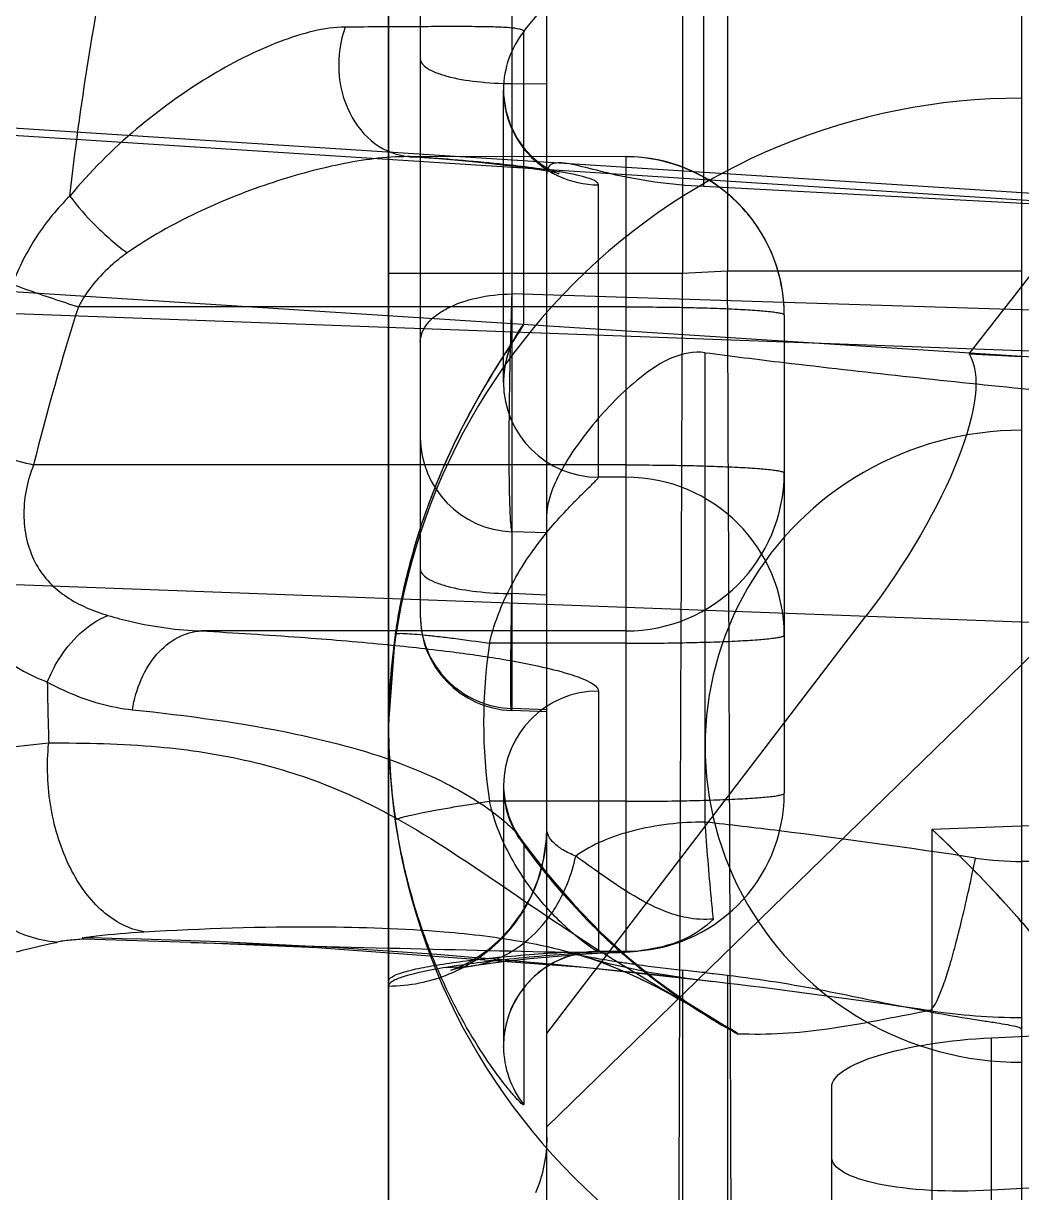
# Model space of a CAD drawing. Header units: millimetres. Extents: x 28656 to 29764, y -21384 to -20601.
# Drawn here: x 28897.518 to 28900.735, y -20794.196 to -20790.427 of the extents above; entities that cross this region are included whole.
import ezdxf

# ---------------------------------------------------------------- set-up
doc = ezdxf.new("R2010")
doc.units = ezdxf.units.MM
doc.header["$LTSCALE"] = 8
doc.layers.add('Cav-cor', color=30, linetype='Continuous')
doc.layers.add('dim', color=3, linetype='Continuous', lineweight=15)

# ---------------------------------------------------------------- blocks, each defined once
blk = doc.blocks.new('20160903.083130')
at = {"layer": 'Cav-cor', "color": 241}
for p, q in [((-0.23692, 23.43779), (-0.23692, 53.39174)), ((0.27308, 39.99639), (0.27308, 33.77433)), ((-0.13759, 39.08718), (-0.13759, 36.1679)), ((-0.21142, 39.0368), (-0.21142, 36.24269)), ((0, 37.25206), (0, 36.51867)), ((0.03617, 37.25016), (0.03617, 36.52056)), ((-0.10942, 35.23276), (-0.10942, 37.0457)), ((0.01697, 36.58842), (0.01697, 36.88821)), ((-0.12801, 36.47786), (-0.12799, 36.7135)), ((0.23077, 36.45362), (0.43126, 36.71041)), ((-0.13759, 36.67143), (-0.10942, 36.67117)), ((-0.14434, 36.66697), (-0.14434, 36.6663)), ((-0.14434, 36.43067), (-0.14434, 36.66629)), ((-0.57647, 36.63825), (0.4972, 36.56926)), ((0.49616, 36.56313), (-0.57509, 36.63199)), ((-0.04567, 36.61243), (-0.22158, 36.6126)), ((-0.21964, 36.61254), (-0.22132, 36.6126)), ((-0.19637, 36.61073), (-0.21965, 36.61254)), ((-0.21964, 36.61254), (-0.21401, 36.61243)), ((-0.04567, 36.6126), (-0.04567, 35.9721)), ((-0.06784, 36.35427), (-0.06784, 36.58989)), ((0.49616, 36.56309), (0.01697, 36.58842)), ((-0.23692, 36.51867), (0, 36.51867)), ((0, 36.51867), (0.03617, 36.52056)), ((0.03617, 36.52056), (0.27308, 36.52056)), ((-0.57509, 36.50632), (0.49616, 36.4375)), ((0.08113, 36.49513), (-0.13759, 36.50199)), ((-0.04567, 36.49155), (-0.48681, 36.49155)), ((0.08215, 36.4951), (0.08113, 36.49513)), ((0.27308, 36.48912), (0.08215, 36.4951)), ((0.45826, 36.44926), (-0.57509, 36.48744)), ((0.08183, 36.4851), (0.08183, 36.0996)), ((0.46427, 36.48315), (0.27308, 36.48912)), ((-0.14613, 36.44898), (-0.13763, 36.4623)), ((-0.13878, 36.46535), (-0.13895, 36.4588)), ((0.01808, 36.07637), (0.01808, 36.45464)), ((0.23077, 36.45362), (0.27308, 36.45143)), ((-0.10942, 35.83088), (0.5139, 36.43775)), ((-0.04567, 36.36421), (-0.52292, 36.36421)), ((-0.04567, 36.35427), (-0.06784, 36.35427)), ((-0.10942, 36.30948), (-0.13759, 36.31037)), ((0.49616, 36.22932), (-1.25259, 36.29394)), ((-0.10942, 36.25937), (-0.13759, 36.26048)), ((-0.10942, 35.90598), (0.14762, 36.2422)), ((-0.04567, 36.23042), (-0.38774, 36.23042)), ((-0.23692, 36.15294), (-0.23137, 36.22784)), ((-0.04567, 36.22048), (-0.1557, 36.22048)), ((-0.06784, 36.18197), (-0.06784, 35.97226)), ((-0.10942, 36.16514), (-0.13794, 36.16627)), ((-0.13759, 36.1679), (-0.13793, 36.16627)), ((-0.10942, 36.16679), (-0.13759, 36.1679)), ((-0.14434, 36.10579), (-0.14434, 35.89586)), ((-0.04567, 36.09314), (-0.1557, 36.09314)), ((0.20068, 36.0707), (0.49616, 36.08161)), ((-0.13593, 36.07162), (-0.1311, 36.06377)), ((0.20068, 36.0707), (0.20068, 34.82116)), ((-0.13141, 36.06419), (-0.13136, 36.06412)), ((-0.13136, 36.06412), (-0.12801, 36.05839)), ((-0.13121, 36.06391), (-0.12867, 36.06035)), ((-0.12801, 36.05838), (-0.12801, 35.84867)), ((-0.48256, 35.98217), (-0.48372, 35.98314)), ((-0.39618, 35.97937), (-0.48256, 35.98217)), ((-0.06615, 35.98781), (-0.04408, 35.96764)), ((-0.08464, 35.97137), (-0.09401, 35.97157)), ((-0.07819, 35.97123), (-0.08464, 35.97137)), ((-0.07522, 35.97117), (-0.07819, 35.97123)), ((-0.06805, 35.9721), (-0.07125, 35.97204)), ((-0.04567, 35.9721), (-0.06876, 35.9721)), ((-0.06784, 35.97226), (-0.06817, 35.9721)), ((-0.06719, 35.97298), (-0.0658, 35.97209)), ((-0.07964, 35.96819), (-0.07686, 35.96733)), ((-0.07686, 35.96733), (-0.06926, 35.96513)), ((-0.07105, 35.96535), (-0.06703, 35.96393)), ((-0.19042, 35.95929), (-0.1704, 35.96021)), ((-0.18668, 35.9571), (-0.18688, 35.95705)), ((-0.05069, 35.96047), (-0.03947, 35.95804)), ((0, 35.95708), (0, 34.27175)), ((0.01802, 35.95507), (0.02387, 35.9544)), ((0.02387, 35.9544), (0.0251, 35.95426)), ((0.0251, 35.95426), (0.03617, 35.95298)), ((0.03617, 35.95298), (0.03617, 34.27364)), ((0.00334, 35.93141), (0.02939, 35.91508)), ((0.18352, 35.92668), (0.19708, 35.92409)), ((0.19124, 35.92555), (0.18353, 35.92668)), ((0.19717, 35.92468), (0.19124, 35.92555)), ((0.19882, 35.92445), (0.19708, 35.9241)), ((0.19882, 35.92444), (0.19717, 35.92468)), ((0.01798, 35.92177), (0.03056, 35.9144)), ((0.01882, 35.92129), (0.02282, 35.91893)), ((0.2487, 35.90262), (0.49616, 35.91458)), ((-0.14434, 35.89503), (-0.14434, 35.89586)), ((0.2487, 35.51938), (0.2487, 35.90262)), ((0.12008, 35.55259), (0.12008, 35.86291)), ((0.49616, 35.79279), (0.2487, 35.77971))]:
    blk.add_line(p, q, dxfattribs=at)
for points in [[(-0.14434, 36.66696), (-0.14425, 36.66271), (-0.14248, 36.64972), (-0.13864, 36.63767), (-0.13329, 36.62721), (-0.12708, 36.61861), (-0.12068, 36.61189), (-0.11466, 36.60693), (-0.10942, 36.60346), (-0.10521, 36.60117), (-0.10218, 36.5998), (-0.10033, 36.59909), (-0.0998, 36.59891)], [(-0.0998, 36.59891), (-0.09964, 36.59886), (-0.09999, 36.59895), (-0.10132, 36.59928), (-0.10357, 36.59978), (-0.10671, 36.60041), (-0.1107, 36.60113), (-0.11552, 36.60193), (-0.12114, 36.60278), (-0.12756, 36.60367), (-0.13479, 36.6046), (-0.14283, 36.60557), (-0.15172, 36.60656), (-0.16148, 36.60757), (-0.17215, 36.6086), (-0.18376, 36.60966), (-0.19637, 36.61073)], [(-0.13588, 36.46508), (-0.13573, 36.46533), (-0.13591, 36.46501), (-0.13652, 36.46389), (-0.1375, 36.4619), (-0.13877, 36.45904), (-0.14022, 36.45526), (-0.14167, 36.45059), (-0.14294, 36.44518), (-0.14387, 36.43916), (-0.14432, 36.43271), (-0.14434, 36.43112)], [(-0.13763, 36.4623), (-0.13663, 36.46387), (-0.13598, 36.46492), (-0.13588, 36.46508)], [(-0.23137, 36.22787), (-0.22976, 36.23796), (-0.22781, 36.24875), (-0.22567, 36.25933), (-0.22336, 36.26968), (-0.2209, 36.2798), (-0.2183, 36.28967), (-0.21556, 36.29928), (-0.21271, 36.30863), (-0.20976, 36.31772), (-0.20672, 36.32655), (-0.20361, 36.33511), (-0.20043, 36.34342), (-0.19721, 36.35146), (-0.19396, 36.35925), (-0.19068, 36.36677), (-0.18738, 36.37405), (-0.18409, 36.38107), (-0.18079, 36.38784), (-0.17752, 36.39437), (-0.17427, 36.40064), (-0.17106, 36.40666), (-0.16792, 36.41242), (-0.16483, 36.41793), (-0.16183, 36.42318), (-0.1589, 36.42818), (-0.15608, 36.43291), (-0.15337, 36.43736), (-0.1508, 36.44153), (-0.14613, 36.44898)], [(-0.14432, 36.10579), (-0.14429, 36.10362), (-0.14301, 36.09183), (-0.14006, 36.08101), (-0.13593, 36.07162)], [(-0.11636, 36.03025), (-0.11203, 36.04592), (-0.10972, 36.06262), (-0.10942, 36.0714)], [(-0.12867, 36.06035), (-0.10848, 36.03398), (-0.08746, 36.00971), (-0.06615, 35.98781)], [(-0.12981, 36.00291), (-0.1224, 36.01585), (-0.11636, 36.03025)], [(-0.16416, 35.96828), (-0.15592, 35.97424), (-0.14701, 35.98207), (-0.13815, 35.99163), (-0.12981, 36.00291)], [(0.02314, 35.94805), (-0.07973, 35.95917), (-0.29458, 35.97519), (-0.39619, 35.97936)], [(-0.05053, 35.97144), (-0.05402, 35.97127), (-0.07778, 35.96985), (-0.10105, 35.9681), (-0.12306, 35.9661), (-0.14303, 35.96393), (-0.16027, 35.96172), (-0.17038, 35.96021)], [(-0.07125, 35.97204), (-0.08243, 35.97073), (-0.09301, 35.9679), (-0.1028, 35.96372), (-0.11166, 35.95841), (-0.11948, 35.95215), (-0.12621, 35.94518), (-0.13183, 35.93767), (-0.13634, 35.92982), (-0.13978, 35.9218), (-0.1422, 35.91377), (-0.14368, 35.9059), (-0.1443, 35.89832), (-0.14434, 35.89503)], [(-0.18677, 35.95708), (-0.1851, 35.95763), (-0.18185, 35.95886), (-0.17716, 35.96093), (-0.17124, 35.96398), (-0.16416, 35.96828)], [(0.01798, 35.92177), (0.00716, 35.92804), (-0.0034, 35.93399), (-0.01367, 35.93958), (-0.02361, 35.94476), (-0.03325, 35.94954), (-0.04246, 35.95385), (-0.05131, 35.95773), (-0.05996, 35.96125), (-0.06888, 35.96458), (-0.07859, 35.96786), (-0.07966, 35.9682)], [(-0.06926, 35.96513), (-0.0606, 35.96284), (-0.05069, 35.96047)], [(-0.04408, 35.96764), (-0.02121, 35.94903), (0.00334, 35.93141)], [(-0.1704, 35.96021), (-0.17245, 35.95988), (-0.17821, 35.95888), (-0.18255, 35.95803), (-0.18545, 35.9574), (-0.18668, 35.9571)], [(-0.03947, 35.95804), (-0.02692, 35.95559), (-0.01312, 35.95318), (0.00183, 35.95088), (0.01791, 35.9487), (0.02437, 35.9479)]]:
    blk.add_lwpolyline(points, dxfattribs=at)
for centre, radius, start, end in [((-0.06777, 36.66621), 0.07658, 141.8573, 179.43287), ((0.27272, 36.15002), 0.50966, 89.95871, 179.96155), ((-0.06793, 36.6663), 0.07641, 180.00639, 192.6875), ((-0.06911, 36.66609), 0.07522, 192.72625, 193.70657), ((-0.06793, 36.66633), 0.07642, 193.6746, 244.38688), ((-0.22131, 36.44268), 0.16992, 89.43347, 89.97889), ((-0.22111, 36.45728), 0.15531, 87.37947, 89.45581), ((-0.04567, 36.4851), 0.1275, 0.00014, 89.99986), ((-0.04581, 36.48387), 0.12857, 72.17443, 89.93592), ((-0.04587, 36.48439), 0.12809, 54.54198, 72.0749), ((-0.06853, 36.66522), 0.07515, 244.42749, 245.03551), ((-0.15957, 36.24252), 0.36292, 79.92693, 80.51345), ((-0.04512, 36.48564), 0.12663, 53.38236, 54.49367), ((-0.04622, 36.48431), 0.12836, 36.86722, 53.34044), ((-0.0448, 36.4855), 0.12651, 35.31802, 36.82329), ((-0.04588, 36.48484), 0.12777, 18.83763, 35.27911), ((-0.04435, 36.48547), 0.12611, 17.50722, 18.7909), ((-0.04627, 36.48495), 0.1281, 0.0642, 17.46981), ((2.66502, 36.39218), 2.80476, 177.75631, 178.50523), ((-0.06777, 36.43059), 0.07657, 141.87309, 179.60513), ((3.43741, 36.37042), 3.57745, 178.58429, 179.03002), ((0.83645, 42.76114), 6.35939, 262.606298, 263.184486), ((1.33739, 47.04112), 10.66856, 263.240959, 264.274403), ((-0.06788, 36.43074), 0.07646, 180.04664, 270.02973), ((2.17683, 55.26161), 18.9318, 264.228584, 264.810092), ((-0.135, 36.38674), 0.07642, 180.04965, 268.05904), ((0.27277, 36.13745), 0.25464, 89.92878, 270.07122), ((-0.04559, 36.35785), 0.12743, 269.96396, 359.95748), ((-0.04559, 36.22684), 0.12743, 0.0425, 90.0361), ((-0.13492, 36.24271), 0.0765, 180, 267.7367), ((0.27268, 36.15289), 0.50959, 171.5385, 179.99418), ((0.27435, 36.15681), 0.43474, 171.57876, 188.42124), ((2.84832, 36.24268), 3.36064, 180.91066, 181.74706), ((-0.06788, 36.10551), 0.07646, 89.96886, 179.78611), ((0.27272, 36.1507), 0.50966, 180.03845, 270.04129), ((0.27051, 36.15294), 0.50743, 179.99995, 180.28992), ((0.27248, 36.15299), 0.50939, 180.29485, 188.46176), ((-0.06812, 36.10556), 0.07623, 179.98834, 191.23502), ((-0.04559, 36.09969), 0.12743, 269.9639, 359.9575), ((-0.06931, 36.10536), 0.07502, 191.2677, 193.73855), ((-0.55805, 30.92939), 5.17913, 82.94653, 83.61306), ((-0.63364, 30.34587), 5.76751, 81.328129, 82.913107), ((-0.06902, 36.10475), 0.07503, 213.48447, 218.16712), ((0.27307, 36.29224), 0.24759, 261.37935, 270.00386), ((-0.58205, 30.88422), 5.09987, 83.18475, 88.89523), ((0.29201, 36.35645), 0.51477, 226.74912, 228.31938), ((0.76804, 75.17927), 39.21722, 268.298772, 268.5316), ((0.6738, 71.58731), 35.62402, 268.535081, 268.764998), ((-0.06788, 35.8958), 0.07646, 89.97043, 179.95328), ((0.01648, 36.47293), 0.51339, 257.57147, 258.51951), ((-0.06618, 36.39402), 0.42295, 268.77449, 269.74671), ((0.85906, 37.43622), 1.73176, 237.72035, 238.15074), ((-0.06576, 36.28566), 0.31459, 270.2592, 272.77563), ((-0.06369, 36.23725), 0.26614, 272.83468, 273.31016), ((0.29036, 36.35462), 0.5123, 228.32067, 228.65785), ((-0.06285, 36.22288), 0.25175, 273.30868, 273.95494), ((-0.05991, 36.18392), 0.21267, 273.88718, 277.03178), ((-0.05669, 36.15596), 0.18453, 277.10332, 277.30028), ((0.02973, 36.53784), 0.57965, 258.51367, 259.1204), ((0.0437, 36.61074), 0.65387, 259.12358, 259.84032), ((-0.17806, 35.65605), 0.32729, 70.91594, 72.4989), ((0.05461, 36.67104), 0.71515, 259.83262, 260.0393), ((0.07226, 36.77341), 0.81903, 260.06155, 261.20208), ((-0.06643, 36.34964), 0.37857, 269.75508, 270.31629), ((0.09469, 36.91602), 0.96339, 261.18113, 261.47733), ((0.1094, 37.01471), 1.06317, 261.48154, 262.09308), ((0.14014, 37.23858), 1.28915, 262.10847, 263.7591), ((-0.62709, 30.25579), 5.73567, 83.542125, 83.723237), ((-0.69674, 29.9319), 6.05907, 81.646441, 83.164781), ((-0.6885, 34.72119), 1.3931, 59.7505, 60.09109), ((-0.48173, 35.07315), 0.9849, 59.35835, 59.82661), ((0.27312, 36.42196), 0.50302, 261.50591, 269.99535), ((-0.34706, 35.30245), 0.71898, 58.70091, 59.2783), ((0.27196, 36.33136), 0.48266, 238.80785, 239.20826), ((0.27179, 36.33107), 0.48232, 239.20823, 239.71418), ((0.27053, 36.32889), 0.47981, 239.7123, 241.9061), ((-0.06777, 35.89595), 0.07658, 180.68407, 218.12524)]:
    blk.add_arc(centre, radius, start, end, dxfattribs=at)
at = {"layer": 'Cav-cor', "color": 241, "extrusion": (0, 0, -1)}
for centre, major_axis, ratio, start_param, end_param in [((0.01808, 36.62158), (-0.12749, 0.00692), 0.259765, 4.707019, 5.33747), ((0.09904, 36.29008), (0.12599, 0.16982), 0.319751, 0.123898, 1.61578), ((0.24758, 35.86936), (-0.12749, -0.00692), 0.259765, 0.014097, 1.59362), ((0.24758, 35.81286), (-0.12749, -0.00692), 0.259765, 4.717759, 6.297282)]:
    blk.add_ellipse(centre, major_axis=major_axis, ratio=ratio, start_param=start_param, end_param=end_param, dxfattribs=at)
at = {"layer": 'Cav-cor', "color": 241}
for points, knots in [([(-0.49369, 36.58087), (-0.4854, 36.65331), (-0.4628, 36.79802), (-0.40683, 37.01074), (-0.33607, 37.18097), (-0.25902, 37.30582), (-0.21196, 37.36228), (-0.18592, 37.38774)], [0, 0, 0, 0, 0.249178, 0.499637, 0.750342, 0.875531, 1, 1, 1, 1]), ([(-0.12799, 36.7135), (-0.09977, 36.74908), (-0.03329, 36.81288), (0.04727, 36.85726), (0.08948, 36.87421)], [0, 0, 0, 0, 0.4996, 1, 1, 1, 1]), ([(-0.27201, 36.71698), (-0.2805, 36.71694), (-0.29854, 36.71416), (-0.3362, 36.70199), (-0.3851, 36.67665), (-0.44243, 36.63526), (-0.47756, 36.60049), (-0.49369, 36.58087)], [0, 0, 0, 0, 0.095887, 0.203898, 0.445973, 0.713357, 1, 1, 1, 1]), ([(-0.27201, 36.71698), (-0.27594, 36.70574), (-0.2793, 36.68174), (-0.27081, 36.64763), (-0.25009, 36.62124), (-0.22958, 36.6133), (-0.21965, 36.61255)], [0, 0, 0, 0, 0.269074, 0.531958, 0.775011, 1, 1, 1, 1]), ([(-0.12798, 36.71351), (-0.12808, 36.71395), (-0.12924, 36.71479), (-0.13305, 36.71582), (-0.14105, 36.71667), (-0.15377, 36.71718), (-0.17073, 36.71739), (-0.1914, 36.71738), (-0.2155, 36.71728), (-0.24274, 36.71712), (-0.26193, 36.71702), (-0.27201, 36.71698)], [0, 0, 0, 0, 0.009328, 0.025994, 0.084005, 0.173352, 0.291282, 0.435091, 0.602214, 0.790982, 1, 1, 1, 1]), ([(-0.21142, 36.69134), (-0.21142, 36.68824), (-0.20632, 36.68363), (-0.19857, 36.68012), (-0.18524, 36.67585), (-0.16471, 36.67254), (-0.14708, 36.67152), (-0.13759, 36.67143)], [0, 0, 0, 0, 0.117457, 0.213014, 0.334078, 0.64063, 1, 1, 1, 1]), ([(-0.22132, 36.6126), (-0.23964, 36.6126), (-0.27777, 36.60725), (-0.33474, 36.59148), (-0.39264, 36.56821), (-0.42988, 36.54743), (-0.44752, 36.53502)], [0, 0, 0, 0, 0.227257, 0.47392, 0.732413, 1, 1, 1, 1]), ([(-0.09975, 36.60047), (-0.1157, 36.60314), (-0.15378, 36.60758), (-0.19194, 36.6108), (-0.21401, 36.61243)], [0, 0, 0, 0, 0.4222, 1, 1, 1, 1]), ([(-0.09752, 36.60748), (-0.09932, 36.60759), (-0.10247, 36.60762), (-0.10677, 36.60621), (-0.10919, 36.60279), (-0.10942, 36.60011), (-0.10942, 36.59868)], [0, 0, 0, 0, 0.313318, 0.545428, 0.751644, 1, 1, 1, 1]), ([(-0.05797, 36.59877), (-0.06561, 36.60063), (-0.07865, 36.60401), (-0.09189, 36.60711), (-0.09752, 36.60748)], [0, 0, 0, 0, 0.582267, 1, 1, 1, 1]), ([(-0.06784, 36.58989), (-0.06784, 36.59093), (-0.07055, 36.59333), (-0.07605, 36.5953), (-0.08503, 36.59779), (-0.09205, 36.59912), (-0.09609, 36.59984)], [0, 0, 0, 0, 0.10193, 0.297736, 0.597924, 1, 1, 1, 1]), ([(-0.49369, 36.58087), (-0.50365, 36.57104), (-0.52189, 36.54892), (-0.53486, 36.5233), (-0.5399, 36.50977)], [0, 0, 0, 0, 0.492067, 1, 1, 1, 1]), ([(-0.49369, 36.58087), (-0.48755, 36.5724), (-0.47301, 36.5561), (-0.45655, 36.5418), (-0.44752, 36.53502)], [0, 0, 0, 0, 0.481007, 1, 1, 1, 1]), ([(-0.44752, 36.53502), (-0.45151, 36.53222), (-0.46702, 36.52022), (-0.48006, 36.50468), (-0.48681, 36.49155)], [0, 0, 0, 0, 0.248247, 1, 1, 1, 1]), ([(0, 33.52278), (-0.00009, 33.52277), (-0.00022, 33.52319), (-0.00034, 33.52377), (-0.0005, 33.52494), (-0.00072, 33.5273), (-0.00097, 33.53143), (-0.00125, 33.5377), (-0.00152, 33.54577), (-0.00179, 33.55563), (-0.00205, 33.56727), (-0.00241, 33.58634), (-0.00282, 33.61457), (-0.00326, 33.65368), (-0.00366, 33.69969), (-0.00402, 33.75249), (-0.00434, 33.81196), (-0.00462, 33.87797), (-0.00486, 33.95034), (-0.00513, 34.05906), (-0.00534, 34.20946), (-0.00542, 34.40629), (-0.00533, 34.62349), (-0.00506, 34.85897), (-0.00461, 35.11045), (-0.004, 35.3755), (-0.00323, 35.65154), (-0.00198, 36.03382), (-0.00085, 36.32379), (0, 36.51867)], [0, 0, 0, 0, 0.00009, 0.000318, 0.000695, 0.00122, 0.002719, 0.004817, 0.007513, 0.010805, 0.014692, 0.019172, 0.0299, 0.042964, 0.058334, 0.075973, 0.09584, 0.117888, 0.142064, 0.16831, 0.226756, 0.292663, 0.365395, 0.444247, 0.528457, 0.617209, 0.709644, 0.804868, 1, 1, 1, 1]), ([(0.03617, 33.52467), (0.03626, 33.52468), (0.03638, 33.5251), (0.03652, 33.5257), (0.03666, 33.52689), (0.03688, 33.52927), (0.03714, 33.53343), (0.03742, 33.53973), (0.03769, 33.54783), (0.03796, 33.55772), (0.03822, 33.5694), (0.03858, 33.5885), (0.03899, 33.61679), (0.03943, 33.65595), (0.03983, 33.70201), (0.04019, 33.75486), (0.04051, 33.81437), (0.04079, 33.8804), (0.04103, 33.9528), (0.0413, 34.06154), (0.04151, 34.21194), (0.04159, 34.40874), (0.0415, 34.6259), (0.04123, 34.86132), (0.04078, 35.11272), (0.04017, 35.37768), (0.0394, 35.65364), (0.03815, 36.03583), (0.03701, 36.32573), (0.03617, 36.52056)], [0, 0, 0, 0, 0.000094, 0.000328, 0.00071, 0.001241, 0.002752, 0.004861, 0.007567, 0.01087, 0.014768, 0.019259, 0.030007, 0.043089, 0.058475, 0.076129, 0.096009, 0.118067, 0.142251, 0.168502, 0.226951, 0.292851, 0.365567, 0.444398, 0.528581, 0.617305, 0.709711, 0.804909, 1, 1, 1, 1]), ([(-0.5399, 36.50977), (-0.53618, 36.50837), (-0.5186, 36.50196), (-0.50084, 36.49604), (-0.48681, 36.49155)], [0, 0, 0, 0, 0.212706, 1, 1, 1, 1]), ([(-0.21142, 36.46333), (-0.21142, 36.4685), (-0.20767, 36.47683), (-0.19891, 36.48492), (-0.18591, 36.49302), (-0.16514, 36.49982), (-0.14713, 36.50182), (-0.13759, 36.50199)], [0, 0, 0, 0, 0.172912, 0.278114, 0.398519, 0.681053, 1, 1, 1, 1]), ([(-0.04567, 36.49155), (-0.03738, 36.49155), (-0.02111, 36.49147), (0.0025, 36.49112), (0.02427, 36.49054), (0.04335, 36.48977), (0.05899, 36.48885), (0.06965, 36.48791), (0.07594, 36.48708), (0.07907, 36.48645), (0.08082, 36.48599), (0.08183, 36.48539), (0.08183, 36.4851)], [0, 0, 0, 0, 0.194041, 0.381016, 0.553149, 0.70408, 0.82814, 0.920528, 0.953774, 0.977967, 0.993114, 1, 1, 1, 1]), ([(-0.23137, 36.22784), (-0.22913, 36.2429), (-0.22335, 36.2726), (-0.2111, 36.31554), (-0.196, 36.35571), (-0.1816, 36.38673), (-0.16962, 36.40942), (-0.16095, 36.42472), (-0.15263, 36.43853), (-0.14497, 36.45066), (-0.13834, 36.46085), (-0.13364, 36.468), (-0.13077, 36.47254), (-0.1293, 36.47494), (-0.12844, 36.47661), (-0.12801, 36.47753), (-0.12801, 36.47786)], [0, 0, 0, 0, 0.167349, 0.33211, 0.490408, 0.638666, 0.707724, 0.772435, 0.831932, 0.885, 0.930155, 0.965595, 0.979028, 0.989311, 0.996321, 1, 1, 1, 1]), ([(0.01808, 36.45464), (0.00914, 36.4558), (-0.00959, 36.45198), (-0.03216, 36.43674), (-0.05239, 36.4189), (-0.07033, 36.39945), (-0.08582, 36.37948), (-0.09822, 36.35989), (-0.10656, 36.34193), (-0.10942, 36.3301), (-0.10942, 36.32492)], [0, 0, 0, 0, 0.140408, 0.281164, 0.421453, 0.559532, 0.692195, 0.814435, 0.919328, 1, 1, 1, 1]), ([(-0.13953, 36.43098), (-0.13978, 36.41601), (-0.14002, 36.39428), (-0.14001, 36.36658), (-0.13984, 36.34889), (-0.13953, 36.33412), (-0.13906, 36.3228), (-0.1386, 36.31564), (-0.13805, 36.31195), (-0.13779, 36.31075), (-0.13759, 36.31037)], [0, 0, 0, 0, 0.372066, 0.539927, 0.688127, 0.811744, 0.906726, 0.97005, 0.989217, 1, 1, 1, 1]), ([(-0.58239, 36.38062), (-0.58856, 36.35934), (-0.59335, 36.32648), (-0.58985, 36.28431), (-0.58247, 36.25631), (-0.57041, 36.23246), (-0.54886, 36.20711), (-0.52695, 36.19488), (-0.5119, 36.18927)], [0, 0, 0, 0, 0.294786, 0.433634, 0.561212, 0.677518, 0.7862, 1, 1, 1, 1]), ([(-0.58239, 36.38062), (-0.57847, 36.37937), (-0.55878, 36.37343), (-0.53888, 36.3682), (-0.52292, 36.36421)], [0, 0, 0, 0, 0.200277, 1, 1, 1, 1]), ([(-0.52292, 36.36421), (-0.52825, 36.35089), (-0.53382, 36.32319), (-0.52565, 36.28925), (-0.51055, 36.26887), (-0.49174, 36.25339), (-0.47465, 36.24634), (-0.463, 36.24287)], [0, 0, 0, 0, 0.278043, 0.531572, 0.649069, 0.764387, 1, 1, 1, 1]), ([(-0.04567, 36.36421), (-0.03738, 36.36421), (-0.02111, 36.36413), (0.0025, 36.36378), (0.02427, 36.36321), (0.04335, 36.36243), (0.05899, 36.36152), (0.06965, 36.36057), (0.07594, 36.35974), (0.07907, 36.35912), (0.08082, 36.35865), (0.08183, 36.35805), (0.08183, 36.35776)], [0, 0, 0, 0, 0.194039, 0.381006, 0.553135, 0.704066, 0.828127, 0.920519, 0.953765, 0.977962, 0.993112, 1, 1, 1, 1]), ([(-0.1557, 36.22048), (-0.15358, 36.22941), (-0.14801, 36.24673), (-0.13652, 36.27083), (-0.12301, 36.29238), (-0.10865, 36.31116), (-0.09648, 36.32486), (-0.08727, 36.3344), (-0.08121, 36.34044), (-0.07598, 36.34553), (-0.07193, 36.34952), (-0.06933, 36.35212), (-0.0682, 36.35356), (-0.06784, 36.35408), (-0.06784, 36.35427)], [0, 0, 0, 0, 0.169535, 0.334902, 0.49216, 0.638718, 0.771229, 0.830577, 0.883785, 0.929344, 0.965262, 0.989327, 0.99638, 1, 1, 1, 1]), ([(-0.21142, 36.2804), (-0.21142, 36.27729), (-0.20632, 36.27269), (-0.19857, 36.26918), (-0.18524, 36.26491), (-0.16471, 36.2616), (-0.14708, 36.26057), (-0.13759, 36.26048)], [0, 0, 0, 0, 0.117457, 0.213014, 0.334077, 0.64063, 1, 1, 1, 1]), ([(-0.13794, 36.16627), (-0.13809, 36.16628), (-0.13807, 36.16714), (-0.13829, 36.16815), (-0.13832, 36.17041), (-0.13842, 36.17328), (-0.13847, 36.17704), (-0.13852, 36.18354), (-0.13851, 36.19345), (-0.13841, 36.20728), (-0.13822, 36.22341), (-0.13794, 36.2414), (-0.13771, 36.25397), (-0.13759, 36.26048)], [0, 0, 0, 0, 0.004816, 0.018428, 0.040914, 0.072106, 0.111814, 0.159821, 0.279262, 0.427206, 0.599821, 0.792679, 1, 1, 1, 1]), ([(-0.5119, 36.18927), (-0.50943, 36.19542), (-0.49843, 36.21722), (-0.47963, 36.2363), (-0.463, 36.24287)], [0, 0, 0, 0, 0.270546, 1, 1, 1, 1]), ([(-0.463, 36.24287), (-0.45679, 36.24103), (-0.43216, 36.23457), (-0.40672, 36.23109), (-0.38774, 36.23042)], [0, 0, 0, 0, 0.254244, 1, 1, 1, 1]), ([(-0.21142, 36.24337), (-0.21142, 36.23376), (-0.2076, 36.2143), (-0.19125, 36.18956), (-0.16678, 36.17265), (-0.1473, 36.16824), (-0.13759, 36.1679)], [0, 0, 0, 0, 0.248527, 0.497904, 0.748501, 1, 1, 1, 1]), ([(-0.44324, 36.16691), (-0.44196, 36.17531), (-0.43744, 36.19134), (-0.42501, 36.21184), (-0.408, 36.22608), (-0.3943, 36.23012), (-0.38774, 36.23042)], [0, 0, 0, 0, 0.281262, 0.544466, 0.782549, 1, 1, 1, 1]), ([(-0.38774, 36.23042), (-0.36111, 36.22894), (-0.31229, 36.22587), (-0.24558, 36.22038), (-0.19135, 36.21454), (-0.14847, 36.20847), (-0.11549, 36.20227), (-0.09148, 36.19612), (-0.07673, 36.19062), (-0.06956, 36.18598), (-0.06784, 36.18317), (-0.06784, 36.18197)], [0, 0, 0, 0, 0.244667, 0.448732, 0.614088, 0.744919, 0.846123, 0.921524, 0.972652, 0.989029, 1, 1, 1, 1]), ([(-0.23137, 36.22787), (-0.23134, 36.22805), (-0.23069, 36.2283), (-0.22962, 36.22842), (-0.22773, 36.22851), (-0.22396, 36.22845), (-0.21761, 36.22807), (-0.20832, 36.22724), (-0.19702, 36.22602), (-0.17924, 36.22385), (-0.1653, 36.22191), (-0.1557, 36.22048)], [0, 0, 0, 0, 0.006865, 0.021995, 0.046135, 0.079285, 0.17162, 0.295421, 0.446229, 0.618469, 1, 1, 1, 1]), ([(-0.04567, 36.22048), (-0.03738, 36.22048), (-0.02111, 36.22056), (0.0025, 36.22092), (0.02427, 36.22149), (0.04335, 36.22226), (0.05899, 36.22318), (0.06965, 36.22412), (0.07594, 36.22495), (0.07907, 36.22558), (0.08082, 36.22604), (0.08183, 36.22664), (0.08183, 36.22694)], [0, 0, 0, 0, 0.194041, 0.381016, 0.553149, 0.70408, 0.82814, 0.920528, 0.953774, 0.977967, 0.993114, 1, 1, 1, 1]), ([(-0.5119, 36.18927), (-0.50636, 36.18623), (-0.48469, 36.17557), (-0.46098, 36.16877), (-0.44323, 36.16691)], [0, 0, 0, 0, 0.261392, 1, 1, 1, 1]), ([(-0.44323, 36.16691), (-0.39913, 36.16228), (-0.32454, 36.15248), (-0.24015, 36.13001), (-0.19211, 36.10884), (-0.16599, 36.09409), (-0.14588, 36.07963), (-0.13497, 36.06924), (-0.13118, 36.06388)], [0, 0, 0, 0, 0.397213, 0.67309, 0.778061, 0.866801, 0.941121, 1, 1, 1, 1]), ([(-0.61065, 36.1243), (-0.60341, 36.12607), (-0.57045, 36.13333), (-0.53691, 36.13771), (-0.51076, 36.14022)], [0, 0, 0, 0, 0.221221, 1, 1, 1, 1]), ([(-0.43413, 35.98796), (-0.44618, 35.98995), (-0.46416, 35.99983), (-0.48217, 36.01993), (-0.49863, 36.04709), (-0.51119, 36.08791), (-0.51249, 36.12273), (-0.51076, 36.14023)], [0, 0, 0, 0, 0.199064, 0.3139, 0.439236, 0.713509, 1, 1, 1, 1]), ([(-0.51076, 36.14023), (-0.48128, 36.1402), (-0.4268, 36.13926), (-0.35175, 36.12785), (-0.28941, 36.10871), (-0.25309, 36.09155), (-0.23655, 36.08262)], [0, 0, 0, 0, 0.312084, 0.575939, 0.800904, 1, 1, 1, 1]), ([(0.46479, 36.13427), (0.44196, 36.10742), (0.38327, 36.06142), (0.31007, 36.04465), (0.27308, 36.04465)], [0, 0, 0, 0, 0.487888, 1, 1, 1, 1]), ([(-0.5045, 35.97951), (-0.51939, 35.98078), (-0.54995, 35.99144), (-0.58555, 36.0256), (-0.60782, 36.07203), (-0.61174, 36.10701), (-0.61065, 36.1243)], [0, 0, 0, 0, 0.228297, 0.474409, 0.735439, 1, 1, 1, 1]), ([(-0.04567, 36.09314), (-0.03738, 36.09314), (-0.02111, 36.09322), (0.0025, 36.09358), (0.02427, 36.09415), (0.04335, 36.09492), (0.05899, 36.09584), (0.06965, 36.09678), (0.07594, 36.09762), (0.07907, 36.09824), (0.08082, 36.09871), (0.08183, 36.0993), (0.08183, 36.0996)], [0, 0, 0, 0, 0.194041, 0.381016, 0.553149, 0.70408, 0.82814, 0.920528, 0.953774, 0.977967, 0.993114, 1, 1, 1, 1]), ([(-0.23137, 36.07804), (-0.23137, 36.07823), (-0.23078, 36.07864), (-0.22974, 36.0791), (-0.22788, 36.07974), (-0.22415, 36.0808), (-0.21783, 36.0823), (-0.20854, 36.08423), (-0.19722, 36.08637), (-0.1794, 36.0895), (-0.16537, 36.09171), (-0.1557, 36.09314)], [0, 0, 0, 0, 0.007329, 0.023052, 0.047752, 0.081396, 0.174488, 0.298678, 0.44944, 0.621145, 1, 1, 1, 1]), ([(-0.06807, 35.9721), (-0.06869, 35.97212), (-0.0704, 35.9732), (-0.07355, 35.97507), (-0.07797, 35.97831), (-0.08337, 35.98248), (-0.08947, 35.98761), (-0.09859, 35.99587), (-0.11048, 36.00808), (-0.12437, 36.02521), (-0.14211, 36.0526), (-0.15171, 36.07638), (-0.1557, 36.09314)], [0, 0, 0, 0, 0.012243, 0.037283, 0.073545, 0.118921, 0.171451, 0.229858, 0.36037, 0.505297, 0.661868, 1, 1, 1, 1]), ([(-0.23655, 36.08262), (-0.20608, 36.06617), (-0.15012, 36.02857), (-0.09476, 35.99044), (-0.06719, 35.97298)], [0, 0, 0, 0, 0.514789, 1, 1, 1, 1]), ([(-0.12801, 35.84867), (-0.12801, 35.84825), (-0.12978, 35.84935), (-0.13068, 35.85041), (-0.13287, 35.85254), (-0.13518, 35.85514), (-0.13929, 35.8599), (-0.14818, 35.87104), (-0.16216, 35.89081), (-0.17933, 35.91945), (-0.19617, 35.95353), (-0.21123, 35.99201), (-0.22344, 36.0339), (-0.22915, 36.06311), (-0.23137, 36.07804)], [0, 0, 0, 0, 0.00488, 0.012439, 0.023355, 0.037473, 0.054555, 0.096555, 0.205329, 0.338257, 0.488339, 0.65106, 0.822815, 1, 1, 1, 1]), ([(0.01808, 36.07637), (-0.00164, 36.07637), (-0.03799, 36.07228), (-0.07269, 36.05869), (-0.08617, 36.04901)], [0, 0, 0, 0, 0.543163, 1, 1, 1, 1]), ([(0.02481, 35.99823), (0.02423, 36.00383), (0.02167, 36.02984), (0.01958, 36.05591), (0.01808, 36.07637)], [0, 0, 0, 0, 0.215252, 1, 1, 1, 1]), ([(-0.23692, 35.94431), (-0.22034, 35.94431), (-0.18683, 35.95092), (-0.14445, 35.97919), (-0.11606, 36.02143), (-0.10942, 36.05487), (-0.10942, 36.0714)], [0, 0, 0, 0, 0.250374, 0.500529, 0.750374, 1, 1, 1, 1]), ([(-0.08617, 36.04901), (-0.08974, 36.05044), (-0.096, 36.05337), (-0.10359, 36.05882), (-0.10831, 36.06482), (-0.10942, 36.06933), (-0.10942, 36.0714)], [0, 0, 0, 0, 0.339692, 0.606241, 0.81757, 1, 1, 1, 1]), ([(0.20068, 36.0707), (0.21455, 36.05774), (0.23482, 36.03787), (0.26037, 36.0105), (0.2781, 35.99019), (0.29384, 35.9706), (0.30663, 35.9526), (0.31469, 35.93887), (0.31835, 35.92951), (0.31914, 35.92553), (0.31914, 35.9238)], [0, 0, 0, 0, 0.298809, 0.446553, 0.589436, 0.723282, 0.841977, 0.937029, 0.972832, 1, 1, 1, 1]), ([(0.27308, 35.99583), (0.26756, 36.00228), (0.24447, 36.02822), (0.21986, 36.05279), (0.20068, 36.0707)], [0, 0, 0, 0, 0.244312, 1, 1, 1, 1]), ([(-0.06071, 35.98152), (-0.0672, 35.98762), (-0.09142, 36.01162), (-0.11329, 36.03796), (-0.12801, 36.05838)], [0, 0, 0, 0, 0.261416, 1, 1, 1, 1]), ([(-0.09588, 36.01986), (-0.0948, 36.02216), (-0.09073, 36.03157), (-0.08776, 36.04146), (-0.08617, 36.04901)], [0, 0, 0, 0, 0.247194, 1, 1, 1, 1]), ([(0.02481, 35.99824), (0.01762, 35.99765), (0.00403, 35.99839), (-0.01888, 36.00543), (-0.0418, 36.01802), (-0.06509, 36.03377), (-0.07948, 36.04407), (-0.08617, 36.04901)], [0, 0, 0, 0, 0.173784, 0.322723, 0.573878, 0.799782, 1, 1, 1, 1]), ([(0.19882, 35.92444), (0.20022, 35.92498), (0.20295, 35.92851), (0.20651, 35.9355), (0.21067, 35.94632), (0.21523, 35.96056), (0.22016, 35.97819), (0.22748, 36.00743), (0.23258, 36.03091), (0.23596, 36.04745)], [0, 0, 0, 0, 0.034871, 0.096189, 0.185263, 0.301472, 0.443308, 0.609, 1, 1, 1, 1]), ([(-0.1081, 35.99934), (-0.10692, 36.00092), (-0.10234, 36.00744), (-0.09843, 36.01443), (-0.09588, 36.01986)], [0, 0, 0, 0, 0.246644, 1, 1, 1, 1]), ([(-0.43413, 35.98796), (-0.38668, 35.99084), (-0.30605, 35.99334), (-0.20333, 35.99001), (-0.13241, 35.98177), (-0.09506, 35.97305), (-0.07966, 35.9682)], [0, 0, 0, 0, 0.400057, 0.678241, 0.864117, 1, 1, 1, 1]), ([(-0.13962, 35.97107), (-0.1366, 35.97279), (-0.12467, 35.98047), (-0.11448, 35.99076), (-0.1081, 35.99934)], [0, 0, 0, 0, 0.245169, 1, 1, 1, 1]), ([(0.02481, 35.99823), (0.01786, 35.9911), (-0.00058, 35.97891), (-0.02186, 35.97439), (-0.03324, 35.97293)], [0, 0, 0, 0, 0.464542, 1, 1, 1, 1]), ([(-0.48256, 35.98217), (-0.4867, 35.98175), (-0.49276, 35.98125), (-0.50008, 35.98047), (-0.50325, 35.97991), (-0.50447, 35.97947)], [0, 0, 0, 0, 0.565669, 0.82398, 1, 1, 1, 1]), ([(-0.48372, 35.98314), (-0.47994, 35.98369), (-0.46347, 35.98587), (-0.44689, 35.98722), (-0.43413, 35.98796)], [0, 0, 0, 0, 0.230417, 1, 1, 1, 1]), ([(-0.56842, 35.95503), (-0.56836, 35.95738), (-0.56462, 35.96089), (-0.55881, 35.96413), (-0.54804, 35.9687), (-0.5298, 35.974), (-0.51372, 35.9776), (-0.50447, 35.97947)], [0, 0, 0, 0, 0.10072, 0.184821, 0.295124, 0.596056, 1, 1, 1, 1]), ([(-0.23692, 35.94843), (-0.23692, 35.94976), (-0.23314, 35.95276), (-0.2258, 35.95529), (-0.21345, 35.95855), (-0.19693, 35.96154), (-0.17615, 35.96454), (-0.14145, 35.9684), (-0.11361, 35.97046), (-0.09401, 35.97157)], [0, 0, 0, 0, 0.027257, 0.082306, 0.16819, 0.284117, 0.428168, 0.597714, 1, 1, 1, 1]), ([(-0.07522, 35.97117), (-0.09679, 35.96983), (-0.13528, 35.9667), (-0.17363, 35.96201), (-0.19042, 35.95929)], [0, 0, 0, 0, 0.559591, 1, 1, 1, 1]), ([(-0.17038, 35.96022), (-0.16233, 35.9615), (-0.15172, 35.96473), (-0.14202, 35.96971), (-0.13962, 35.97107)], [0, 0, 0, 0, 0.747601, 1, 1, 1, 1]), ([(-0.06703, 35.96393), (-0.06157, 35.96196), (-0.03634, 35.95209), (-0.01232, 35.93934), (0.00613, 35.92875)], [0, 0, 0, 0, 0.214292, 1, 1, 1, 1]), ([(-0.05477, 35.96519), (-0.04887, 35.96152), (-0.02451, 35.94659), (0.00021, 35.93228), (0.01882, 35.92129)], [0, 0, 0, 0, 0.24321, 1, 1, 1, 1]), ([(0.02199, 35.91847), (0.01534, 35.9225), (-0.00911, 35.93811), (-0.0321, 35.95597), (-0.04804, 35.96999)], [0, 0, 0, 0, 0.26796, 1, 1, 1, 1]), ([(-0.19042, 35.95929), (-0.19721, 35.95819), (-0.20885, 35.95615), (-0.22373, 35.95228), (-0.23242, 35.94932), (-0.23692, 35.94586), (-0.23692, 35.94431)], [0, 0, 0, 0, 0.414253, 0.716286, 0.907203, 1, 1, 1, 1]), ([(0.03617, 35.95298), (0.06248, 35.94992), (0.11181, 35.94192), (0.16049, 35.93092), (0.18352, 35.92668)], [0, 0, 0, 0, 0.530798, 1, 1, 1, 1]), ([(0.19708, 35.9241), (0.17032, 35.91902), (0.13184, 35.91086), (0.08075, 35.90534), (0.05662, 35.90517), (0.04458, 35.90561)], [0, 0, 0, 0, 0.530841, 0.765341, 1, 1, 1, 1]), ([(0.19708, 35.9241), (0.20775, 35.92196), (0.22283, 35.91932), (0.24158, 35.91643), (0.2525, 35.91476), (0.26103, 35.91339), (0.26743, 35.91205), (0.271, 35.9111), (0.27308, 35.90989), (0.27308, 35.9093)], [0, 0, 0, 0, 0.41948, 0.589949, 0.731975, 0.844282, 0.926021, 0.977033, 1, 1, 1, 1]), ([(0.02965, 35.91495), (0.03181, 35.91372), (0.03561, 35.91157), (0.04075, 35.90855), (0.04311, 35.90718), (0.04469, 35.90593), (0.04451, 35.90566)], [0, 0, 0, 0, 0.422956, 0.764782, 0.944832, 1, 1, 1, 1])]:
    blk.add_open_spline(points, degree=3, knots=knots, dxfattribs=at)
for points in [[(-0.10025, 36.59709), (-0.09022, 36.59242), (-0.0789, 36.58989), (-0.06784, 36.58989)], [(-0.48681, 36.49155), (-0.50029, 36.44954), (-0.51221, 36.40701), (-0.52292, 36.36421)], [(-0.1316, 36.06335), (-0.13646, 36.07069), (-0.14009, 36.079), (-0.14218, 36.08755)], [(-0.10942, 35.82256), (-0.10942, 35.80733), (-0.11263, 35.79184), (-0.11846, 35.77777)]]:
    blk.add_open_spline(points, degree=3, dxfattribs=at)

msp = doc.modelspace()

# ---------------------------------------------------------------- linework, layer by layer
at = {"layer": 'Cav-cor', "color": 241}
msp.add_line((28898.6949, -20703.2659), (28898.6949, -20943.2659), dxfattribs=at)

# ---------------------------------------------------------------- block references
at = {"layer": 'dim', "xscale": 4, "yscale": 4, "zscale": 4}
msp.add_blockref('20160903.083130', (28899.6425, -20937.3073), dxfattribs=at)

doc.saveas('drawing.dxf')
